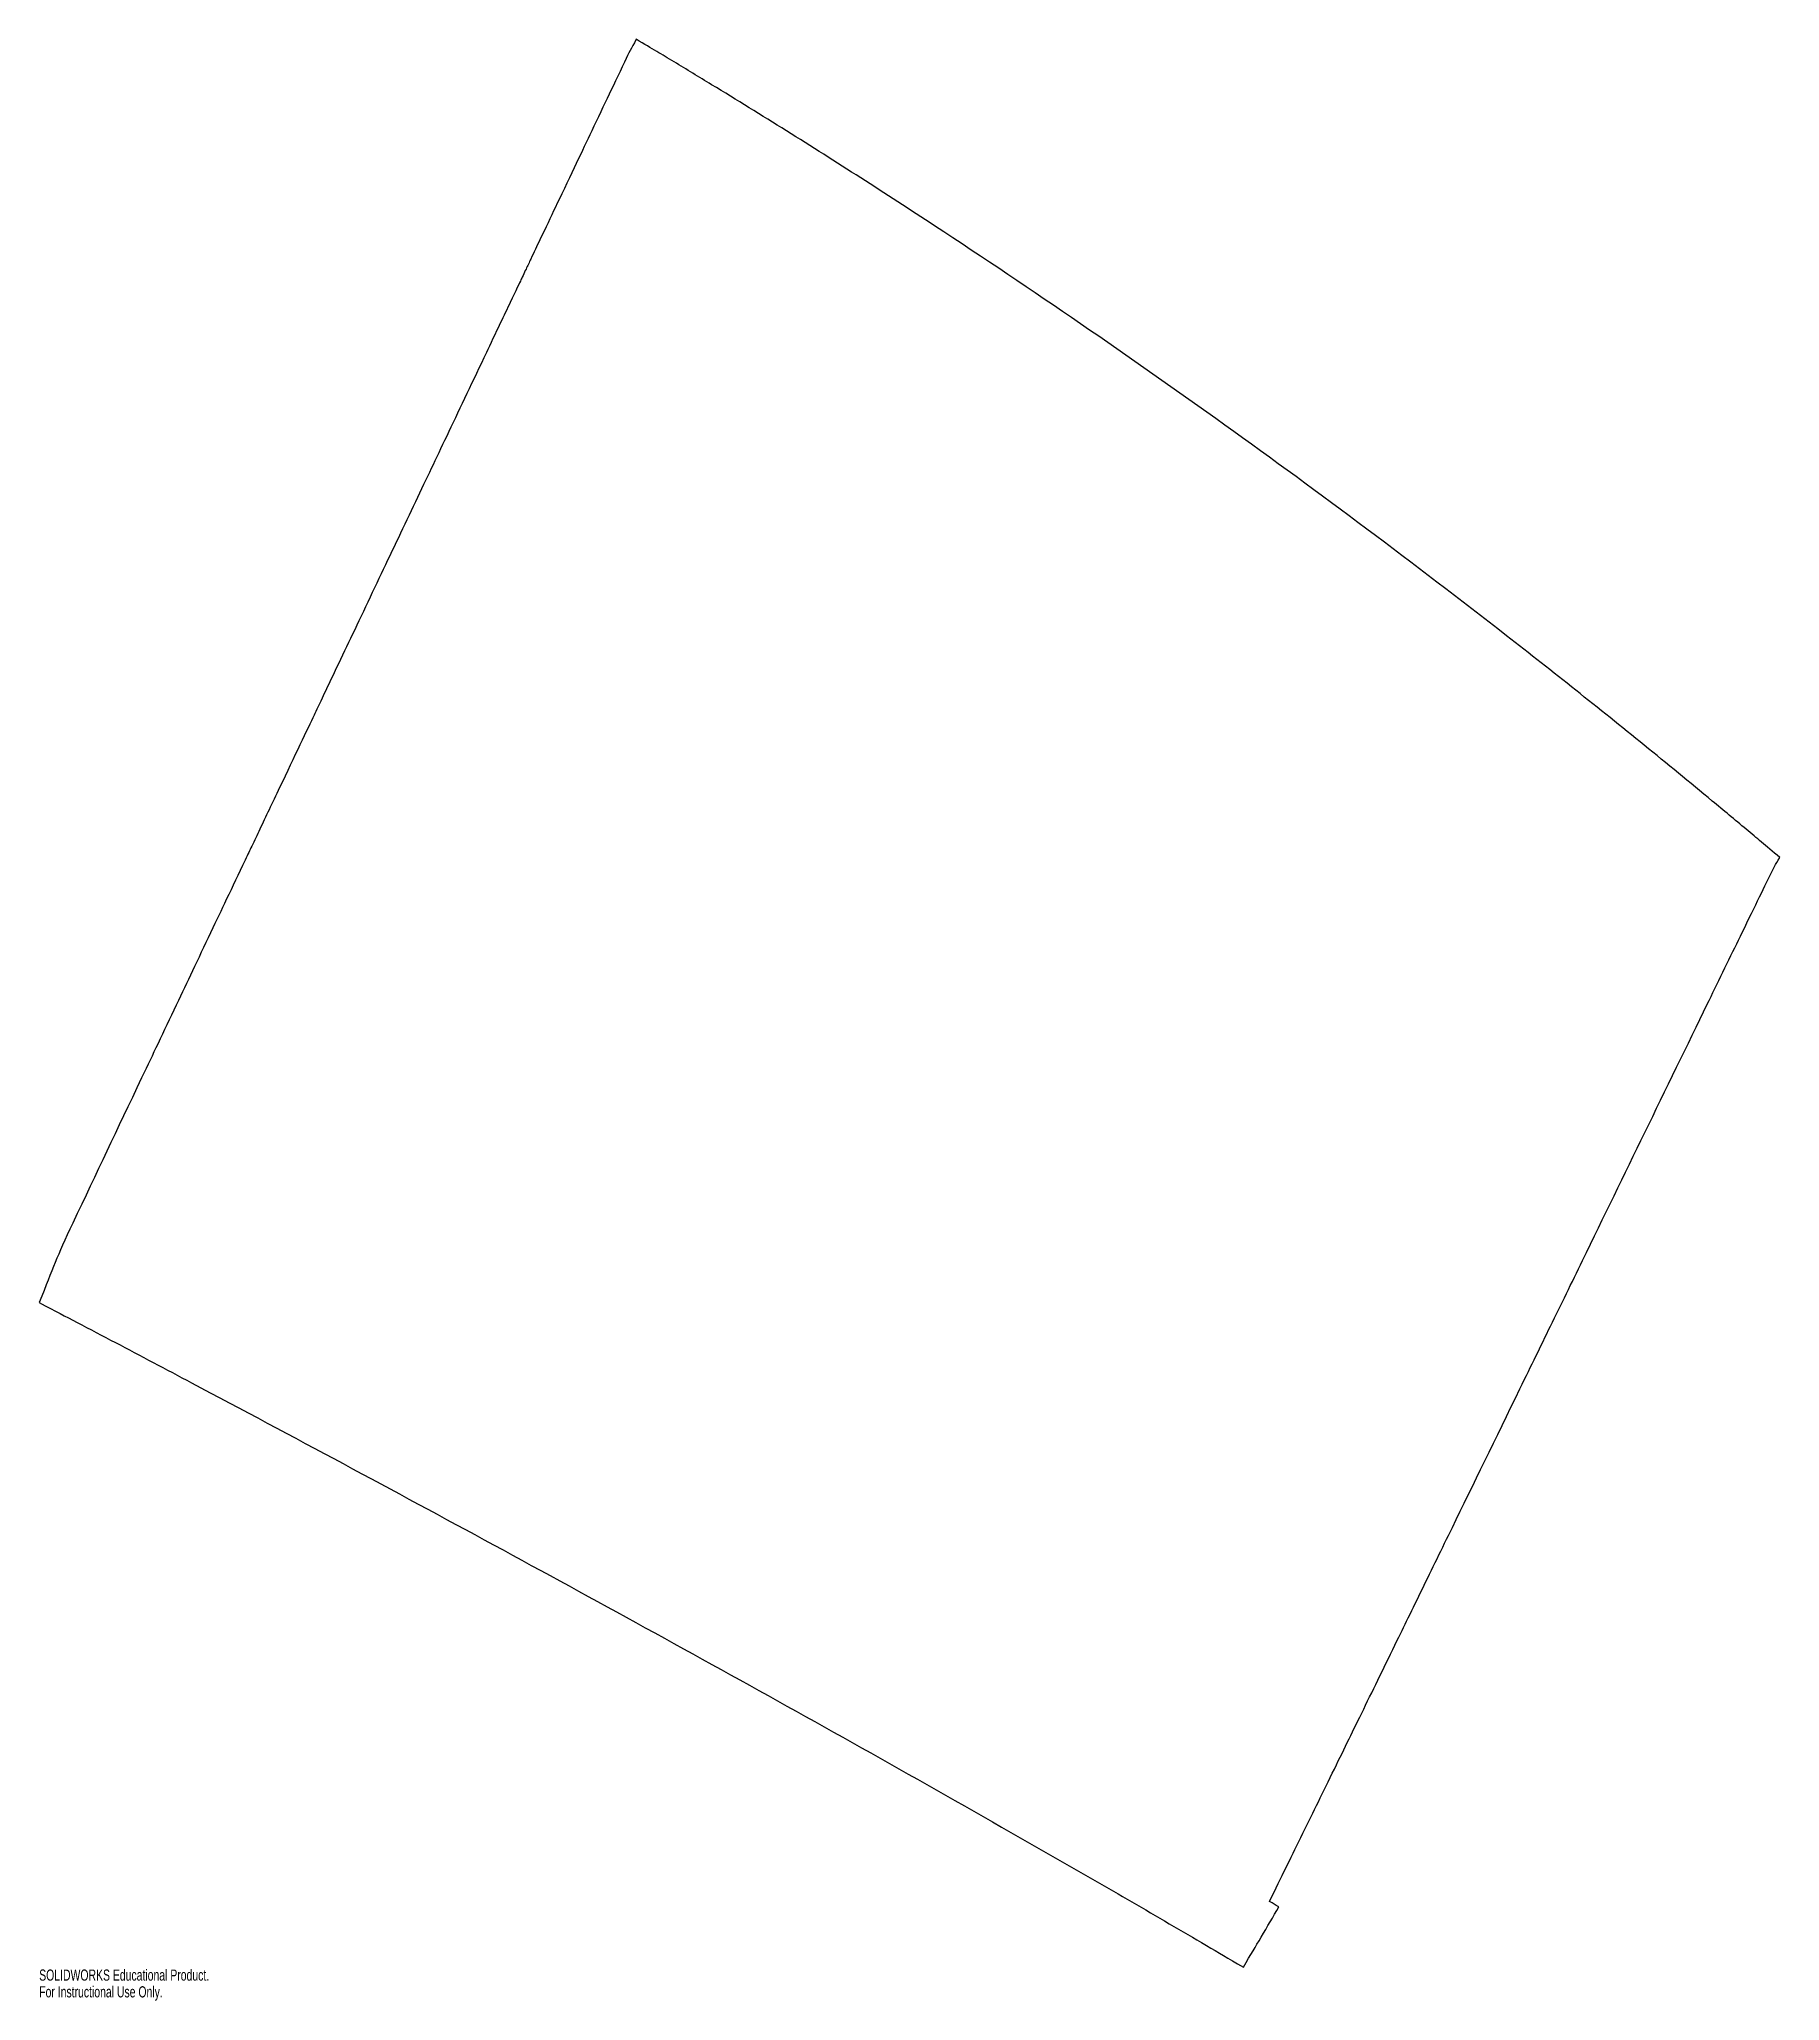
# Model space of a CAD drawing. Header units: inches. Extents: x -66.8 to -37.1, y 158.3 to 191.7.
import ezdxf

# ---------------------------------------------------------------- set-up
doc = ezdxf.new("R2010")
doc.units = ezdxf.units.IN
doc.header["$MEASUREMENT"] = 0
doc.styles.add('SLDTEXTSTYLE0', font='TXT', dxfattribs={"width": 0.7})

msp = doc.modelspace()

# ---------------------------------------------------------------- linework, layer by layer
at = {"color": 7, "linetype": 'Continuous', "lineweight": 25}
for points in [[(-56.568, 191.735), (-56.663, 191.564), (-56.686, 191.521), (-56.77, 191.344)], [(-37.224, 177.457), (-37.153, 177.601), (-37.135, 177.636), (-37.052, 177.772)], [(-66.185, 171.535), (-66.464, 170.942), (-66.517, 170.786), (-66.758, 170.177)], [(-45.6, 159.865), (-45.672, 159.907), (-45.69, 159.917), (-45.761, 159.959)]]:
    msp.add_open_spline(points, degree=3, dxfattribs=at)
for points, knots in [([(-37.052, 177.772), (-37.306, 177.987), (-37.435, 178.095), (-37.818, 178.415), (-38.012, 178.577), (-38.588, 179.054), (-38.977, 179.373), (-40.14, 180.317), (-40.926, 180.943), (-43.292, 182.786), (-44.896, 183.985), (-48.154, 186.32), (-49.806, 187.455), (-52.311, 189.099), (-53.158, 189.642), (-54.428, 190.436), (-54.855, 190.7), (-55.495, 191.09), (-55.709, 191.22), (-56.139, 191.479), (-56.282, 191.565), (-56.568, 191.735)], [0, 0, 0, 0, 0.03125, 0.03125, 0.0625, 0.0625, 0.125, 0.125, 0.25, 0.25, 0.5, 0.5, 0.75, 0.75, 0.875, 0.875, 0.9375, 0.9375, 0.96875, 0.96875, 1, 1, 1, 1]), ([(-56.77, 191.344), (-56.868, 191.138), (-56.978, 190.908), (-57.152, 190.542), (-57.278, 190.277), (-57.441, 189.935), (-57.531, 189.746), (-57.727, 189.333), (-57.869, 189.034), (-58.027, 188.702), (-58.16, 188.423), (-58.34, 188.044), (-58.422, 187.87), (-58.478, 187.752), (-58.53, 187.643), (-58.56, 187.58), (-58.652, 187.387), (-58.827, 187.019), (-58.962, 186.735), (-59.067, 186.514), (-59.357, 185.903), (-59.571, 185.453), (-59.964, 184.627), (-60.109, 184.321), (-60.494, 183.511), (-60.689, 183.102), (-61.081, 182.277), (-61.299, 181.817), (-61.568, 181.251), (-61.709, 180.955), (-61.86, 180.639), (-61.962, 180.424), (-62.04, 180.259), (-62.176, 179.974), (-62.403, 179.496), (-62.782, 178.698), (-62.951, 178.344), (-63.087, 178.057), (-63.171, 177.88), (-63.189, 177.843), (-63.356, 177.491), (-63.461, 177.271), (-63.657, 176.858), (-63.725, 176.716), (-63.941, 176.26), (-64.044, 176.043), (-64.241, 175.631), (-64.314, 175.476), (-64.529, 175.024), (-64.632, 174.807), (-64.828, 174.395), (-64.901, 174.241), (-65.445, 173.095), (-65.769, 172.413), (-66.185, 171.535)], [0, 0, 0, 0, 0.03125, 0.03125, 0.0625, 0.0625, 0.09375, 0.09375, 0.125, 0.125, 0.15625, 0.171875, 0.179687, 0.179687, 0.1875, 0.1875, 0.21875, 0.234375, 0.234375, 0.25, 0.25, 0.3125, 0.3125, 0.375, 0.375, 0.4375, 0.4375, 0.5, 0.5, 0.53125, 0.546875, 0.546875, 0.5625, 0.5625, 0.625, 0.625, 0.65625, 0.671875, 0.671875, 0.6875, 0.6875, 0.71875, 0.71875, 0.75, 0.75, 0.78125, 0.78125, 0.8125, 0.8125, 0.84375, 0.84375, 0.875, 0.875, 1, 1, 1, 1]), ([(-45.761, 159.959), (-45.542, 160.405), (-45.415, 160.664), (-45.035, 161.439), (-44.884, 161.748), (-44.496, 162.541), (-44.365, 162.807), (-44.009, 163.536), (-43.82, 163.923), (-43.522, 164.535), (-43.47, 164.64), (-43.314, 164.96), (-43.074, 165.452), (-42.477, 166.676), (-41.9, 167.858), (-41.28, 169.129), (-41.142, 169.413), (-40.786, 170.142), (-40.605, 170.514), (-40.051, 171.651), (-39.707, 172.357), (-39.002, 173.805), (-38.619, 174.59), (-38.124, 175.608), (-37.92, 176.027), (-37.675, 176.531), (-37.551, 176.785), (-37.374, 177.149), (-37.294, 177.313), (-37.224, 177.457)], [0, 0, 0, 0, 0.0625, 0.0625, 0.125, 0.125, 0.1875, 0.1875, 0.25, 0.25, 0.28125, 0.28125, 0.3125, 0.375, 0.5, 0.5, 0.5625, 0.5625, 0.625, 0.625, 0.75, 0.75, 0.875, 0.875, 0.9375, 0.9375, 0.96875, 0.96875, 1, 1, 1, 1]), ([(-66.758, 170.177), (-66.469, 170.026), (-66.317, 169.946), (-65.899, 169.727), (-65.671, 169.608), (-65.033, 169.272), (-64.589, 169.037), (-63.305, 168.357), (-62.428, 167.889), (-59.858, 166.51), (-58.156, 165.587), (-54.672, 163.672), (-53, 162.74), (-50.433, 161.286), (-49.596, 160.807), (-48.314, 160.068), (-47.908, 159.833), (-47.254, 159.452), (-47.057, 159.337), (-46.62, 159.08), (-46.486, 159.002), (-46.206, 158.837)], [0, 0, 0, 0, 0.03125, 0.03125, 0.0625, 0.0625, 0.125, 0.125, 0.25, 0.25, 0.5, 0.5, 0.75, 0.75, 0.875, 0.875, 0.9375, 0.9375, 0.96875, 0.96875, 1, 1, 1, 1]), ([(-46.206, 158.837), (-46.072, 159.064), (-46.005, 159.177), (-45.8, 159.525), (-45.697, 159.7), (-45.6, 159.865)], [0, 0, 0, 0, 0.5, 0.5, 1, 1, 1, 1])]:
    msp.add_open_spline(points, degree=3, knots=knots, dxfattribs=at)

# ---------------------------------------------------------------- texts
at = {"color": 7, "linetype": 'Continuous', "char_height": 0.1903, "attachment_point": 1, "style": 'SLDTEXTSTYLE0'}
for s, insert in [('SOLIDWORKS Educational Product.', (-66.758, 158.797)), ('For Instructional Use Only.', (-66.758, 158.511))]:
    msp.add_mtext(s, dxfattribs=dict(at, insert=insert))

doc.saveas('drawing.dxf')
